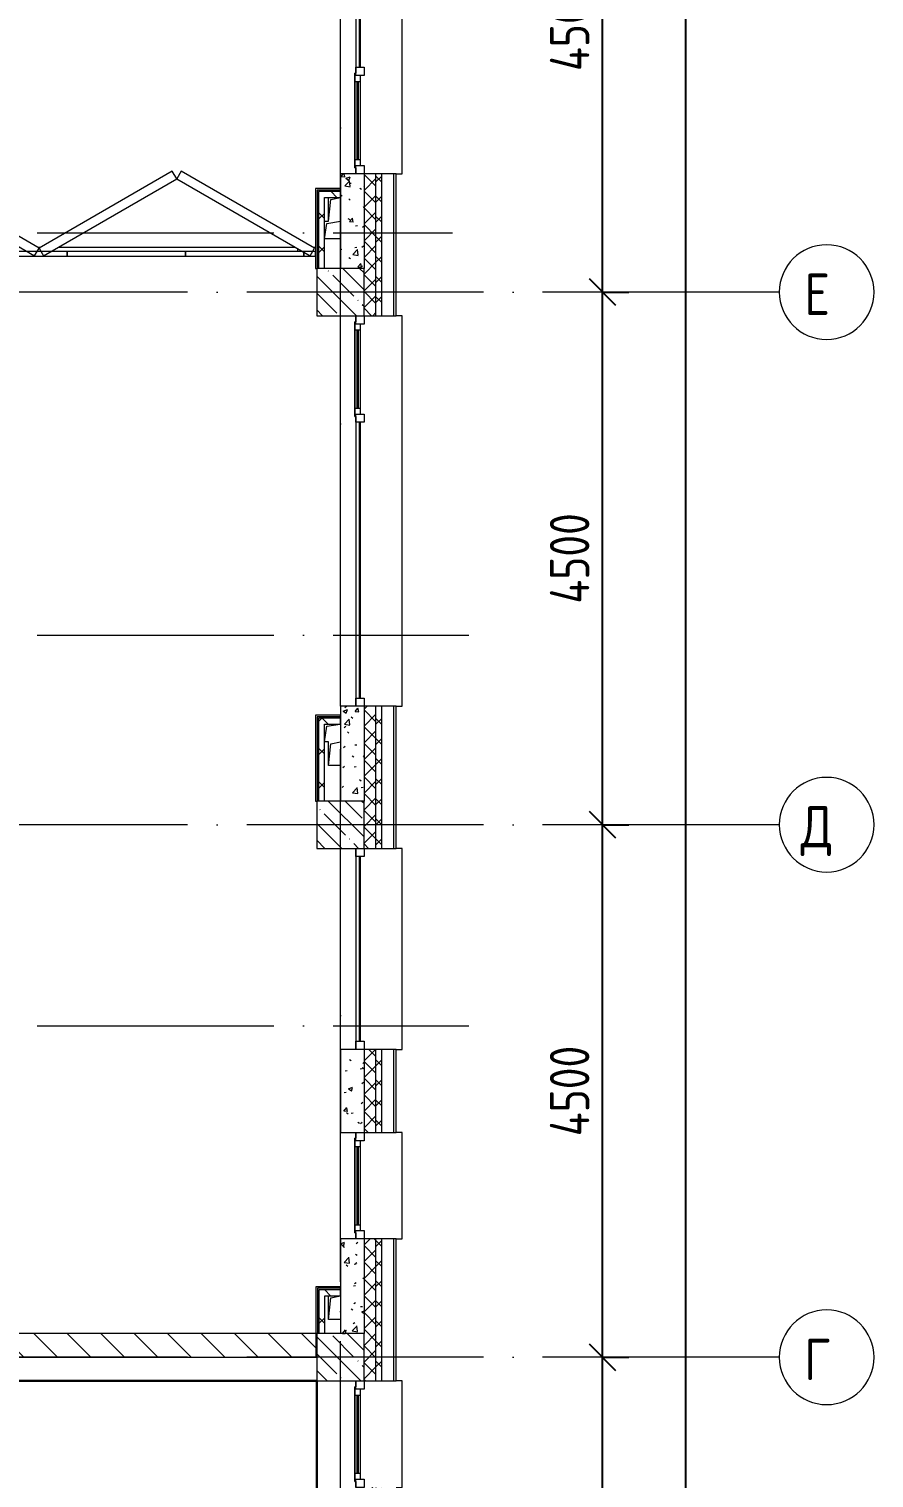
# Model space of a CAD drawing. Header units: millimetres. Extents: x -592259 to 288321, y -552984 to 293768.
# Drawn here: x 178171 to 185311, y -246451 to -234208 of the extents above; entities that cross this region are included whole.
import ezdxf

# ---------------------------------------------------------------- set-up
doc = ezdxf.new("R2010")
doc.units = ezdxf.units.MM
doc.linetypes.add('200_ШТРИХ__ш1_п0_6_', pattern=[160, 100, -60])
doc.linetypes.add('ADSK_Линия сетки', pattern=[2500, 2000, -250, 0, -250])
doc.layers.get('Defpoints').update_dxf_attribs({"color": 250})
for name, color, linetype, lineweight in [('4) Штукатурка', 6, 'Continuous', 30), ('4.5) Штук Гипсовая по ЖБ', 6, 'Continuous', 30), ('A-____-____-DIMS', 250, 'Continuous', 9), ('A-DETL-GENF-OTLN', 250, 'Continuous', 5), ('A-DOOR-____-OTLN', 250, 'Continuous', 5), ('A-DOOR-FRAM-MCUT', 250, 'Continuous', 5), ('A-FLOR-____-OTLN', 250, 'Continuous', 9), ('A-GENM-____-MCUT', 250, 'Continuous', 25), ('A-GENM-____-OTLN', 250, 'Continuous', 9), ('A-GLAZ-____-MCUT', 250, 'Continuous', 9), ('A-GLAZ-____-OTLN', 250, 'Continuous', 5), ('A-WALL-____-MCUT', 250, 'Continuous', 13), ('A-WALL-____-PATT', 250, 'Continuous', 13), ('A-WALL-FNSH-MCUT', 250, 'Continuous', 13), ('I-WALL-____-OTLN', 250, 'Continuous', 9), ('S-COLS-____-MCUT', 250, 'Continuous', 25), ('S-COLS-____-OTLN', 250, 'Continuous', 9), ('S-GRID-____-IDEN', 250, 'Continuous', 9), ('S-GRID-____-OTLN', 250, 'Continuous', 9)]:
    doc.layers.add(name, color=color, linetype=linetype, lineweight=lineweight)
doc.styles.add('GOST Common', font='', dxfattribs={"width": 0.9, "height": 350})
doc.styles.get("Standard").update_dxf_attribs({"font": 'ГОСТ тип А.ttf'})
doc.styles.get('GOST Common').set_extended_font_data('GOST Common')
doc.dimstyles.new('А3', dxfattribs={"dimtxt": 333, "dimasz": 222, "dimexe": 222, "dimexo": 111, "dimgap": 111, "dimtad": 1, "dimtoh": 1, "dimdec": 0, "dimrnd": 0.0015, "dimzin": 0, "dimdsep": 46, "dimtxsty": 'Standard', "dimblk": 'OBLIQUE', "dimcen": 0, "dimclrd": 7, "dimclre": 7, "dimclrt": 7, "dimadec": 0, "dimazin": 0, "dimtfac": 1, "dimtdec": 0, "dimtofl": 0, "dimtmove": 0, "dimatfit": 3, "dimfxl": 1, "dimtolj": 1, "dimtzin": 0, "dimarcsym": 0})
pattern_1 = [(50, (28052.9, -258555.93), (364.36793, -31.8783), [38.1, -419.1]), (355, (28052.9, -258555.93), (-70.48585, 382.1133), [30.48, -335.28]), (100.451, (28083.27, -258558.6), (293.885, 350.2334), [32.38, -356.18]), (46.184, (28052.9, -258454.33), (542.1585, -84.0858), [57.15, -628.65]), (96.636, (28098.1, -258461.34), (474.8049, 494.8554), [48.57, -534.27]), (351.184, (28052.9, -258454.33), (474.8102, 494.85), [45.72, -502.92]), (21, (28103.7, -258479.73), (303.22847, -204.53046), [38.1, -419.1]), (326, (28103.7, -258479.73), (123.6039, 368.376), [30.48, -335.28]), (71.451, (28128.97, -258496.77), (426.8341, 163.8427), [32.38, -356.18]), (37.5, (28052.9, -258555.93), (6.17665, 169.11015), [16.764, -314.452, 16.764, -323.596, -336.55]), (37.5, (28052.9, -258555.93), (6.17665, 169.11015), [-671.576, 16.764, -319.786]), (7.5, (28052.9, -258555.93), (133.63888, 200.3615), [16.764, -177.292, 16.764, -306.832, -128.27]), (7.5, (28052.9, -258555.93), (133.63888, 200.3615), [-517.652, 16.764, -111.506]), (327.5, (27939.62, -258555.93), (271.18182, -11.45836), [16.764, -110.236, 16.764, -379.476, -525.78]), (327.5, (27939.62, -258555.93), (271.18182, -11.45836), [-523.24, 16.764, -509.016]), (317.5, (27888.82, -258555.93), (296.2585, 50.85285), [16.764, -148.336, 16.764, -246.38, -373.38]), (317.5, (27888.82, -258555.93), (296.2585, 50.85285), [-428.244, 16.764, -356.616])]
pattern_2 = [(45, (28052.9, -258555.93), (-141.42136, 141.42136), []), (135, (28052.9, -258555.93), (-141.42136, -141.42136), [])]

# ---------------------------------------------------------------- blocks, each defined once
blk = doc.blocks.new('DOR__перегородка__Прямоугольная - Вн_ДПГ_6840х3880h-V57-АР1_Маркировочный план 3 этажа секция 2_3')
at = {"layer": 'A-DOOR-____-OTLN', "linetype": '200_ШТРИХ__ш1_п0_6_'}
for p, q in [((-7200, -65), (-7200, -40)), ((-7183, -75), (-5177, -75)), ((-5027, -75), (-5006, -75)), ((-4856, -75), (-2851, -75)), ((-2701, -75), (-2680, -75)), ((-2530, -75), (-520, -75)), ((-735, -199), (-735, -75)), ((-660, -156), (-660, -75)), ((-585, -112), (-585, -75)), ((-435, -1474), (-435, -112)), ((-370, -75), (-360, -75)), ((-360, -747), (-360, -40)), ((-660, -1474), (-660, -242)), ((-585, -1474), (-585, -199)), ((-510, -1474), (-510, -155)), ((-735, -1474), (-735, -285)), ((-735, -1474), (-393, -1474))]:
    blk.add_line(p, q, dxfattribs=at)
at = {"layer": 'A-DOOR-FRAM-MCUT'}
for p, q in [((-7306, -4), (-7343, -69)), ((-7343, -69), (-6217, -719)), ((-6180, -654), (-7306, -4)), ((-5054, -4), (-6180, -654)), ((-6142, -719), (-5017, -69)), ((-5017, -69), (-5054, -4)), ((-4979, -4), (-5017, -69)), ((-5017, -69), (-3891, -719)), ((-3853, -654), (-4979, -4)), ((-2728, -4), (-3853, -654)), ((-3816, -719), (-2690, -69)), ((-2690, -69), (-2728, -4)), ((-2653, -4), (-2690, -69)), ((-2690, -69), (-1564, -719)), ((-1527, -654), (-2653, -4)), ((-398, -4), (-1523, -654)), ((-1486, -719), (-360, -69)), ((-360, -69), (-398, -4)), ((-6217, -719), (-6180, -654)), ((-6180, -654), (-6142, -719)), ((-3891, -719), (-3853, -654)), ((-3853, -654), (-3816, -719)), ((-1564, -719), (-1527, -654)), ((-1523, -654), (-1486, -719))]:
    blk.add_line(p, q, dxfattribs=at)
blk = doc.blocks.new('Окно_СКБ_2Ст1 - Окно_СКБ_2Ст 3300_ОК2-29018964-АР1_Маркировочный план 3 этажа секция 2_3')
at = {"layer": 'A-GLAZ-____-MCUT'}
for p, q in [((-1650, -195), (-1650, -125)), ((-1650, -125), (-1580, -125)), ((-1580, -195), (-1650, -195)), ((-1580, -125), (-1580, -195)), ((750, -195), (750, -125)), ((750, -125), (820, -125)), ((820, -195), (750, -195)), ((820, -195), (800, -195)), ((800, -195), (800, -205)), ((800, -205), (1600, -205)), ((1600, -205), (800, -205)), ((820, -125), (820, -195)), ((1580, -155), (820, -155)), ((820, -155), (820, -195)), ((870, -205), (870, -155)), ((1530, -205), (1530, -155)), ((1580, -195), (1580, -125)), ((1580, -125), (1650, -125)), ((1580, -195), (1580, -155)), ((1650, -195), (1580, -195)), ((1600, -195), (1580, -195)), ((1600, -205), (1600, -195)), ((1650, -125), (1650, -195))]:
    blk.add_line(p, q, dxfattribs=at)
at = {"layer": 'A-GLAZ-____-MCUT', "lineweight": 5}
for p, q in [((750, -155), (-1580, -155)), ((750, -165), (-1580, -165)), ((870, -175), (1530, -175)), ((1530, -185), (870, -185))]:
    blk.add_line(p, q, dxfattribs=at)
at = {"layer": 'A-GLAZ-____-OTLN'}
for p, q in [((-1650, -195), (800, -195)), ((1600, -195), (1650, -195))]:
    blk.add_line(p, q, dxfattribs=at)
blk = doc.blocks.new('Окно_СКБ_1Ст1 - 120_Окно_СКБ_1Ст_900_ОК6Л-29019246-АР1_Маркировочный план 3 этажа секция 2_3')
at = {"layer": 'A-GLAZ-____-MCUT'}
for p, q in [((-450, -195), (-450, -125)), ((-450, -125), (-380, -125)), ((-380, -195), (-450, -195)), ((-380, -195), (-400, -195)), ((-400, -195), (-400, -205)), ((-400, -205), (400, -205)), ((400, -205), (-400, -205)), ((-380, -125), (-380, -195)), ((380, -155), (-380, -155)), ((-380, -155), (-380, -195)), ((-330, -205), (-330, -155)), ((330, -205), (330, -155)), ((380, -195), (380, -125)), ((380, -125), (450, -125)), ((380, -195), (380, -155)), ((450, -195), (380, -195)), ((400, -195), (380, -195)), ((400, -205), (400, -195)), ((450, -125), (450, -195))]:
    blk.add_line(p, q, dxfattribs=at)
at = {"layer": 'A-GLAZ-____-MCUT', "lineweight": 5}
for p, q in [((-330, -175), (330, -175)), ((330, -185), (-330, -185))]:
    blk.add_line(p, q, dxfattribs=at)
at = {"layer": 'A-GLAZ-____-OTLN'}
for p, q in [((-450, -195), (-400, -195)), ((400, -195), (450, -195))]:
    blk.add_line(p, q, dxfattribs=at)
blk = doc.blocks.new('Окно_СКБ_2Ст1 - Окно_СКБ_2Ст 3300_ОК2л-29018870-АР1_Маркировочный план 3 этажа секция 2_3')
at = {"layer": 'A-GLAZ-____-MCUT'}
for p, q in [((-1650, -195), (-1650, -125)), ((-1650, -125), (-1580, -125)), ((-1580, -195), (-1650, -195)), ((-1580, -195), (-1600, -195)), ((-1600, -195), (-1600, -205)), ((-1600, -205), (-800, -205)), ((-800, -205), (-1600, -205)), ((-1580, -125), (-1580, -195)), ((-820, -155), (-1580, -155)), ((-1580, -155), (-1580, -195)), ((-1530, -205), (-1530, -155)), ((-870, -205), (-870, -155)), ((-820, -195), (-820, -125)), ((-820, -125), (-750, -125)), ((-820, -195), (-820, -155)), ((-750, -195), (-820, -195)), ((-800, -195), (-820, -195)), ((-800, -205), (-800, -195)), ((-750, -125), (-750, -195)), ((1580, -195), (1580, -125)), ((1580, -125), (1650, -125)), ((1650, -195), (1580, -195)), ((1650, -125), (1650, -195))]:
    blk.add_line(p, q, dxfattribs=at)
at = {"layer": 'A-GLAZ-____-MCUT', "lineweight": 5}
for p, q in [((-1530, -175), (-870, -175)), ((-870, -185), (-1530, -185)), ((1580, -155), (-750, -155)), ((1580, -165), (-750, -165))]:
    blk.add_line(p, q, dxfattribs=at)
at = {"layer": 'A-GLAZ-____-OTLN'}
for p, q in [((-1650, -195), (-1600, -195)), ((-800, -195), (1650, -195))]:
    blk.add_line(p, q, dxfattribs=at)
blk = doc.blocks.new('Окно_СКБ_1Ст1 - 120_Окно_СКБ_1Ст_1700_ОК19Л-V61-АР1_Маркировочный план 3 этажа секция 2_3')
at = {"layer": 'A-GLAZ-____-MCUT'}
for p, q in [((-850, -195), (-850, -125)), ((-850, -125), (-780, -125)), ((-780, -195), (-850, -195)), ((-780, -125), (-780, -195)), ((780, -195), (780, -125)), ((780, -125), (850, -125)), ((850, -195), (780, -195)), ((850, -125), (850, -195))]:
    blk.add_line(p, q, dxfattribs=at)
at = {"layer": 'A-GLAZ-____-MCUT', "lineweight": 5}
for p, q in [((780, -155), (-780, -155)), ((780, -165), (-780, -165))]:
    blk.add_line(p, q, dxfattribs=at)
at = {"layer": 'A-GLAZ-____-OTLN'}
blk.add_line((-850, -195), (850, -195), dxfattribs=at)
blk = doc.blocks.new('WNW_Отлив1 - Отлив_металлический 2-28598290-АР1_Маркировочный план 3 этажа секция 2_3')
at = {"layer": 'A-GLAZ-____-OTLN'}
for p, q in [((1650, 320), (-1650, 320)), ((-1650, 320), (-1650, 270)), ((1650, 270), (1650, 320))]:
    blk.add_line(p, q, dxfattribs=at)
blk = doc.blocks.new('WNW_Отлив1 - Отлив_металлический 2-28595994-АР1_Маркировочный план 3 этажа секция 2_3')
at = {"layer": 'A-GLAZ-____-OTLN'}
for p, q in [((850, 320), (-850, 320)), ((-850, 320), (-850, 270)), ((850, 270), (850, 320))]:
    blk.add_line(p, q, dxfattribs=at)
blk = doc.blocks.new('WNW_Отлив1 - Отлив_металлический 2-28596055-АР1_Маркировочный план 3 этажа секция 2_3')
at = {"layer": 'A-GLAZ-____-OTLN'}
for p, q in [((450, 320), (-450, 320)), ((-450, 320), (-450, 270)), ((450, 270), (450, 320))]:
    blk.add_line(p, q, dxfattribs=at)
blk = doc.blocks.new('BSC_Колонна _Прямоугольная - 400x400-V117-АР1_Маркировочный план 3 этажа секция 2_3')
at = {"layer": 'S-COLS-____-OTLN', "lineweight": 5}
h = blk.add_hatch(dxfattribs=at)
h.set_pattern_fill('FP_92', color=256, style=0, pattern_type=2)
h.set_pattern_definition([(135, (-152749.98, -22125), (-142.5612, -142.5612), []), (135, (-152607.42, -22125), (-142.5612, -142.5612), [252.016, -50.403, 3.353, -47.05])])
h.paths.add_polyline_path([(-200, -200), (200, -200), (200, 200), (-200, 200), (-200, -200)])
at = {"layer": 'S-COLS-____-MCUT', "lineweight": 5}
for p, q in [((200, 200), (-200, 200)), ((-200, 200), (-200, -200)), ((200, -200), (200, 200)), ((-200, -200), (200, -200))]:
    blk.add_line(p, q, dxfattribs=at)
blk = doc.blocks.new('BSC_Колонна _Прямоугольная - 400x400-V119-АР1_Маркировочный план 3 этажа секция 2_3')
at = {"layer": 'S-COLS-____-OTLN', "lineweight": 5}
h = blk.add_hatch(dxfattribs=at)
h.set_pattern_fill('FP_94', color=256, style=0, pattern_type=2)
h.set_pattern_definition([(135, (-152749.98, -17625), (-142.56192, -142.56192), []), (135, (-152607.42, -17625), (-142.56192, -142.56192), [252.016, -50.403, 3.353, -47.05])])
h.paths.add_polyline_path([(-200, -200), (200, -200), (200, 200), (-200, 200)])
at = {"layer": 'S-COLS-____-MCUT', "lineweight": 5}
for p, q in [((200, 200), (-200, 200)), ((-200, 200), (-200, -200)), ((200, -200), (200, 200)), ((-200, -200), (200, -200))]:
    blk.add_line(p, q, dxfattribs=at)
blk = doc.blocks.new('BSC_Колонна _Прямоугольная - 400x400-V121-АР1_Маркировочный план 3 этажа секция 2_3')
at = {"layer": 'S-COLS-____-OTLN', "lineweight": 5}
h = blk.add_hatch(dxfattribs=at)
h.set_pattern_fill('FP_96', color=256, style=0, pattern_type=2)
h.set_pattern_definition([(135, (-152749.98, -13125), (-142.56192, -142.56192), []), (135, (-152607.42, -13125), (-142.56192, -142.56192), [252.016, -50.403, 3.353, -47.05])])
h.paths.add_polyline_path([(0, -200), (200, -200), (200, 200), (-200, 200), (-200, -200), (0, -200)])
at = {"layer": 'S-COLS-____-MCUT', "lineweight": 5}
for p, q in [((200, 200), (-200, 200)), ((-200, 200), (-200, -200)), ((200, -200), (200, 200)), ((-200, -200), (200, -200))]:
    blk.add_line(p, q, dxfattribs=at)
blk = doc.blocks.new('_Wn_-As_OpeningMEP_floor__Rectangular - _Wn_-As_OpeningMEP_floor__Rectangular-34851889-АР1_Маркировочный план 3 этажа секция 2_3')
at = {"layer": 'A-DETL-GENF-OTLN', "lineweight": 5}
for p, q in [((-50, -50), (-32, 132)), ((-32, 132), (50, 150))]:
    blk.add_line(p, q, dxfattribs=at)
blk = doc.blocks.new('101_Трансформируемая перегородка - 101_Трансформируемая перегородка без двери-38025956-АР1_Маркировочный план 3 этажа секция 2_3')
at = {"layer": 'A-GENM-____-MCUT', "lineweight": 5}
for p, q in [((100, 0), (0, 0)), ((0, 0), (0, -40)), ((100, -40), (100, 0)), ((100, 0), (100, -40)), ((1100, 0), (100, 0)), ((2100, 0), (1100, 0)), ((1100, 0), (1100, -40)), ((1100, -40), (1100, 0)), ((3100, 0), (2100, 0)), ((2100, 0), (2100, -40)), ((2100, -40), (2100, 0)), ((4100, 0), (3100, 0)), ((3100, 0), (3100, -40)), ((3100, -40), (3100, 0)), ((5100, 0), (4100, 0)), ((4100, 0), (4100, -40)), ((4100, -40), (4100, 0)), ((6100, 0), (5100, 0)), ((5100, 0), (5100, -40)), ((5100, -40), (5100, 0)), ((7100, 0), (6100, 0)), ((6100, 0), (6100, -40)), ((6100, -40), (6100, 0)), ((7100, -40), (7100, 0)), ((7200, 0), (7100, 0)), ((7100, 0), (7100, -40)), ((7200, -40), (7200, 0)), ((0, -40), (100, -40)), ((100, -40), (1100, -40)), ((1100, -40), (2100, -40)), ((2100, -40), (3100, -40)), ((3100, -40), (4100, -40)), ((4100, -40), (5100, -40)), ((5100, -40), (6100, -40)), ((6100, -40), (7100, -40)), ((7100, -40), (7200, -40))]:
    blk.add_line(p, q, dxfattribs=at)
blk = doc.blocks.new('_Wn_-As_OpeningMEP_floor__Rectangular - _Wn_-As_OpeningMEP_floor__Rectangular-40002324-АР1_Маркировочный план 3 этажа секция 2_3')
at = {"layer": 'A-DETL-GENF-OTLN', "lineweight": 5}
for p, q in [((-48, 106), (68, 125)), ((-67, -25), (-48, 106))]:
    blk.add_line(p, q, dxfattribs=at)
blk = doc.blocks.new('_Wn_-As_OpeningMEP_floor__Rectangular - _Wn_-As_OpeningMEP_floor__Rectangular-V190-АР1_Маркировочный план 3 этажа секция 2_3')
at = {"layer": 'A-DETL-GENF-OTLN', "lineweight": 5}
for p, q in [((-48, 106), (65, 125)), ((-67, -25), (-48, 106))]:
    blk.add_line(p, q, dxfattribs=at)
blk = doc.blocks.new('Ось сетки - Круг_Ø8 мм-39983606-АР1_Маркировочный план 3 этажа секция 2_3')
at = {"layer": 'S-GRID-____-IDEN'}
for start, end in [(360, 180), (180, 360)]:
    blk.add_arc((0, 0), 4, start, end, dxfattribs=at)
blk = doc.blocks.new('_Oblique')
at = {"color": 0, "linetype": 'ByBlock', "lineweight": -2}
blk.add_line((-0.5, -0.5), (0.5, 0.5), dxfattribs=at)
blk = doc.blocks.new('*D4390')
at = {"layer": 'A-____-____-DIMS', "color": 7, "lineweight": -2, "transparency": 16777216}
for p, q in [((183017, -249931), (183017, -245431)), ((183028, -245431), (183239, -245431)), ((183028, -249931), (183239, -249931))]:
    blk.add_line(p, q, dxfattribs=at)
at = {"layer": 'Defpoints', "color": 0, "transparency": 16777216}
for p in [(182917, -245431), (183017, -245431), (182917, -249931)]:
    blk.add_point(p, dxfattribs=at)
at = {"layer": 'A-____-____-DIMS', "color": 7, "lineweight": -2, "transparency": 16777216, "xscale": 222, "yscale": 222, "zscale": 222}
for p, rotation in [((183017, -245431), 90), ((183017, -249931), 270)]:
    blk.add_blockref('_Oblique', p, dxfattribs=dict(at, rotation=rotation))
at = {"layer": 'A-____-____-DIMS', "color": 7, "transparency": 16777216, "insert": (182739, -247681), "char_height": 333, "width": 2.57, "attachment_point": 5, "rotation": 90}
blk.add_mtext('\\A1;4500', dxfattribs=at)
blk = doc.blocks.new('*D4391')
at = {"layer": 'A-____-____-DIMS', "color": 7, "lineweight": -2, "transparency": 16777216}
for p, q in [((183017, -245431), (183017, -240931)), ((183028, -240931), (183239, -240931)), ((183028, -245431), (183239, -245431))]:
    blk.add_line(p, q, dxfattribs=at)
at = {"layer": 'Defpoints', "color": 0, "transparency": 16777216}
for p in [(182917, -240931), (183017, -240931), (182917, -245431)]:
    blk.add_point(p, dxfattribs=at)
at = {"layer": 'A-____-____-DIMS', "color": 7, "lineweight": -2, "transparency": 16777216, "xscale": 222, "yscale": 222, "zscale": 222}
for p, rotation in [((183017, -240931), 90), ((183017, -245431), 270)]:
    blk.add_blockref('_Oblique', p, dxfattribs=dict(at, rotation=rotation))
at = {"layer": 'A-____-____-DIMS', "color": 7, "transparency": 16777216, "insert": (182739, -243181), "char_height": 333, "width": 2.57, "attachment_point": 5, "rotation": 90}
blk.add_mtext('\\A1;4500', dxfattribs=at)
blk = doc.blocks.new('*D4392')
at = {"layer": 'A-____-____-DIMS', "color": 7, "lineweight": -2, "transparency": 16777216}
for p, q in [((183017, -240931), (183017, -236431)), ((183028, -236431), (183239, -236431)), ((183028, -240931), (183239, -240931))]:
    blk.add_line(p, q, dxfattribs=at)
at = {"layer": 'Defpoints', "color": 0, "transparency": 16777216}
for p in [(182917, -236431), (183017, -236431), (182917, -240931)]:
    blk.add_point(p, dxfattribs=at)
at = {"layer": 'A-____-____-DIMS', "color": 7, "lineweight": -2, "transparency": 16777216, "xscale": 222, "yscale": 222, "zscale": 222}
for p, rotation in [((183017, -236431), 90), ((183017, -240931), 270)]:
    blk.add_blockref('_Oblique', p, dxfattribs=dict(at, rotation=rotation))
at = {"layer": 'A-____-____-DIMS', "color": 7, "transparency": 16777216, "insert": (182739, -238681), "char_height": 333, "width": 2.57, "attachment_point": 5, "rotation": 90}
blk.add_mtext('\\A1;4500', dxfattribs=at)
blk = doc.blocks.new('*D4393')
at = {"layer": 'A-____-____-DIMS', "color": 7, "lineweight": -2, "transparency": 16777216}
for p, q in [((183017, -236431), (183017, -231931)), ((183028, -231931), (183239, -231931)), ((183028, -236431), (183239, -236431))]:
    blk.add_line(p, q, dxfattribs=at)
at = {"layer": 'Defpoints', "color": 0, "transparency": 16777216}
for p in [(182917, -231931), (183017, -231931), (182917, -236431)]:
    blk.add_point(p, dxfattribs=at)
at = {"layer": 'A-____-____-DIMS', "color": 7, "lineweight": -2, "transparency": 16777216, "xscale": 222, "yscale": 222, "zscale": 222}
for p, rotation in [((183017, -231931), 90), ((183017, -236431), 270)]:
    blk.add_blockref('_Oblique', p, dxfattribs=dict(at, rotation=rotation))
at = {"layer": 'A-____-____-DIMS', "color": 7, "transparency": 16777216, "insert": (182739, -234181), "char_height": 333, "width": 2.57, "attachment_point": 5, "rotation": 90}
blk.add_mtext('\\A1;4500', dxfattribs=at)
blk = doc.blocks.new('*D4430')
at = {"layer": 'A-____-____-DIMS', "color": 7, "lineweight": -2, "transparency": 16777216}
for p, q in [((183706, -199781), (183495, -199781)), ((183717, -199781), (183717, -258531)), ((183706, -258531), (183495, -258531))]:
    blk.add_line(p, q, dxfattribs=at)
at = {"layer": 'Defpoints', "color": 0, "transparency": 16777216}
for p in [(183817, -199781), (183717, -258531), (183817, -258531)]:
    blk.add_point(p, dxfattribs=at)
at = {"layer": 'A-____-____-DIMS', "color": 7, "lineweight": -2, "transparency": 16777216, "xscale": 222, "yscale": 222, "zscale": 222}
for p, rotation in [((183717, -199781), 90), ((183717, -258531), 270)]:
    blk.add_blockref('_Oblique', p, dxfattribs=dict(at, rotation=rotation))
at = {"layer": 'A-____-____-DIMS', "color": 7, "transparency": 16777216, "insert": (183439, -229156), "char_height": 333, "width": 3.1, "attachment_point": 5, "rotation": 90}
blk.add_mtext('\\A1;58750', dxfattribs=at)

msp = doc.modelspace()

# ---------------------------------------------------------------- hatches: boundary and pattern name
at = {"layer": 'A-WALL-____-PATT', "lineweight": 15}
h = msp.add_hatch(dxfattribs=at)
h.set_pattern_fill('FP_48', color=256, style=0, pattern_type=2)
h.set_pattern_definition([(135, (28052.9, -258555.93), (-84.85281, -84.85281), []), (225, (28052.9, -258555.93), (84.85281, -84.85281), [])])
h.paths.add_polyline_path([(181102.9057, -258830.9286), (181152.9057, -258830.6117), (181152.9057, -257930.9292), (181102.9057, -257930.9292), (181102.9057, -258734.6739)])
h.paths.add_polyline_path([(181152.9057, -256230.9292), (181152.9057, -255530.9292), (181102.9057, -255530.9292), (181102.9057, -256230.9292)])
h.paths.add_polyline_path([(181102.9057, -254630.9292), (181152.9057, -254630.9292), (181152.9057, -253430.9292), (181102.9057, -253430.9292), (181102.9057, -254230.9286)])
h.paths.add_polyline_path([(181102.9057, -250130.9292), (181152.9057, -250130.9292), (181152.9057, -248930.9292), (181102.9057, -248930.9292), (181102.9057, -250016.8744)])
h.paths.add_polyline_path([(181102.9057, -247230.9292), (181152.9057, -247230.9292), (181152.9057, -246530.9292), (181102.9057, -246530.9292)])
h.paths.add_polyline_path([(181102.9057, -245630.9286), (181152.9057, -245630.9286), (181152.9057, -244430.9292), (181102.9057, -244430.9292), (181102.9057, -245230.9286)])
h.paths.add_polyline_path([(181152.9057, -243530.9292), (181152.9057, -242830.9292), (181102.9057, -242830.9292), (181102.9057, -243530.9292)])
h.paths.add_polyline_path([(181102.9057, -241130.9292), (181152.9057, -241130.9292), (181152.9057, -239930.9292), (181102.9057, -239930.9292), (181102.9057, -240730.9286)])
h.paths.add_polyline_path([(181102.9057, -236630.9292), (181152.9057, -236630.9286), (181152.9057, -235430.9292), (181102.9057, -235430.9292), (181102.9057, -236230.9286)])
h.paths.add_polyline_path([(181102.9057, -232130.9292), (181152.9057, -232130.9292), (181152.9057, -230930.9292), (181102.9057, -230930.9292), (181102.9057, -231730.9286)])
h.paths.add_polyline_path([(181152.9057, -229230.9292), (181152.9057, -228530.9292), (181102.9057, -228530.9292), (181102.9057, -229230.9292)])
h.paths.add_polyline_path([(181102.9057, -227630.9292), (181152.9057, -227630.9292), (181152.9057, -226430.9292), (181102.9057, -226430.9292), (181102.9057, -227230.9286)])
h.paths.add_polyline_path([(181152.9057, -223130.9292), (181152.9057, -221930.9292), (181102.9057, -221930.9292), (181102.9057, -223130.9292)])
h.paths.add_polyline_path([(181102.9057, -218630.9292), (181152.9057, -218630.9292), (181152.9057, -217430.9286), (181102.9057, -217430.9286), (181102.9057, -217830.9286)])
h.paths.add_polyline_path([(181102.9057, -216530.9286), (181152.9057, -216530.9286), (181152.9057, -215830.9286), (181102.9057, -215830.9286), (181102.9057, -216130.928)])
h.paths.add_polyline_path([(181102.9057, -214130.9286), (181152.9057, -214130.9286), (181152.9057, -212930.9286), (181102.9057, -212930.9286), (181102.9057, -213520.9292)])
h.paths.add_polyline_path([(181102.9057, -211230.9286), (181152.9057, -211230.9286), (181152.9057, -210530.9292), (181102.9057, -210530.9292), (181102.9057, -210830.9286)])
h.paths.add_polyline_path([(181102.9057, -209630.9292), (181152.9057, -209630.9292), (181152.9057, -208430.9292), (181102.9057, -208430.9292)])
h.paths.add_polyline_path([(181102.9057, -205130.9292), (181152.9057, -205130.9292), (181152.9057, -203930.9292), (181102.9057, -203930.9292), (181102.9057, -204730.9286)])
h.paths.add_polyline_path([(181152.9057, -200630.9292), (181152.9057, -199480.9286), (181102.9057, -199480.9286), (181102.9057, -200630.9292)])
h = msp.add_hatch(dxfattribs=at)
h.set_pattern_fill('FP_49', color=256, style=0, pattern_type=2)
h.set_pattern_definition([(45, (28052.91, -258555.93), (-70.71068, 70.71068), []), (135, (28052.91, -258555.93), (-70.71068, -70.71068), [])])
h.paths.add_polyline_path([(181002.9057, -258730.9286), (181102.9057, -258730.9286), (181102.9057, -257930.9292), (181002.9057, -257930.9292), (181002.9057, -258530.9286)])
h.paths.add_polyline_path([(181002.9057, -256230.9292), (181102.9057, -256230.9292), (181102.9057, -255530.9292), (181002.9057, -255530.9292)])
h.paths.add_polyline_path([(181102.9057, -254630.9292), (181102.9057, -253430.9292), (181002.9057, -253430.9292), (181002.9057, -254630.9292)])
h.paths.add_polyline_path([(181102.9057, -250130.9292), (181102.9057, -248930.9292), (181002.9057, -248930.9292), (181002.9057, -250130.9292)])
h.paths.add_polyline_path([(181102.9057, -247230.9292), (181102.9057, -246530.9292), (181002.9057, -246530.9292), (181002.9057, -247230.9292)])
h.paths.add_polyline_path([(181002.9057, -245630.9286), (181102.9057, -245630.9286), (181102.9057, -244430.9292), (181002.9057, -244430.9292), (181002.9057, -245230.9286)])
h.paths.add_polyline_path([(181085.7461, -243530.9292), (181102.9057, -243530.9292), (181102.9057, -242830.9292), (181002.9057, -242830.9292), (181002.9057, -243530.9292)])
h.paths.add_polyline_path([(181102.9057, -241130.9292), (181102.9057, -239930.9292), (181002.9057, -239930.9292), (181002.9057, -241130.9292)])
h.paths.add_polyline_path([(181002.9057, -236630.9292), (181102.9057, -236630.9292), (181102.9057, -235430.9292), (181002.9057, -235430.9292), (181002.9057, -236230.9286)])
h.paths.add_polyline_path([(181002.9057, -232130.9292), (181102.9057, -232130.9292), (181102.9057, -230930.9292), (181002.9057, -230930.9292), (181002.9057, -231730.9286)])
h.paths.add_polyline_path([(181002.9057, -229230.9292), (181102.9057, -229230.9292), (181102.9057, -228530.9292), (181002.9057, -228530.9292), (181002.9057, -229168.7475)])
h.paths.add_polyline_path([(181102.9057, -227630.9292), (181102.9057, -226430.9292), (181002.9057, -226430.9292), (181002.9057, -227630.9292)])
h.paths.add_polyline_path([(181102.9057, -223130.9292), (181102.9057, -221930.9292), (181002.9057, -221930.9292), (181002.9057, -223130.9292)])
h.paths.add_polyline_path([(181002.9057, -218630.9292), (181102.9057, -218630.9292), (181102.9057, -217430.9286), (181002.9057, -217430.9286), (181002.9057, -217830.9286)])
h.paths.add_polyline_path([(181102.9057, -216530.9286), (181102.9057, -215830.9286), (181002.9057, -215830.9286), (181002.9057, -216530.9286)])
h.paths.add_polyline_path([(181002.9057, -214130.9286), (181102.9057, -214130.9286), (181102.9057, -212930.9286), (181002.9057, -212930.9286), (181002.9057, -213520.9292)])
h.paths.add_polyline_path([(181002.9057, -211230.9286), (181102.9057, -211230.9286), (181102.9057, -210530.9292), (181002.9057, -210530.9292), (181002.9057, -210830.9286)])
h.paths.add_polyline_path([(181102.9057, -209630.9292), (181102.9057, -208430.9292), (181002.9057, -208430.9292), (181002.9057, -209630.9292)])
h.paths.add_polyline_path([(181002.9057, -205130.9292), (181102.9057, -205130.9292), (181102.9057, -203930.9292), (181002.9057, -203930.9292), (181002.9057, -204730.9286)])
h.paths.add_polyline_path([(181102.9057, -200630.9292), (181102.9057, -199580.9286), (181002.9057, -199580.9286), (181002.9057, -200630.9292)])
h = msp.add_hatch(dxfattribs=at)
h.set_pattern_fill('FP_124', color=256, style=0, pattern_type=2)
h.set_pattern_definition(pattern_1)
h.paths.add_polyline_path([(181002.8838, -236230.9286), (181002.9057, -236230.9286), (181002.8838, -235430.9292), (180802.9057, -235430.9292), (180802.9057, -236230.9286), (180947.5197, -236230.9286)])
h = msp.add_hatch(dxfattribs=at)
h.set_pattern_fill('FP_52', color=256, style=0, pattern_type=2)
h.set_pattern_definition(pattern_2)
h.paths.add_polyline_path([(180802.9057, -235630.9246), (180802.8841, -235580.9246), (180617.9057, -235580.9246), (180617.9057, -235630.9246), (180802.8838, -235630.9246)])
h = msp.add_hatch(dxfattribs=at)
h.set_pattern_fill('FP_52', color=256, style=0, pattern_type=2)
h.set_pattern_definition(pattern_2)
h.paths.add_polyline_path([(180667.8848, -236230.928), (180667.9057, -236230.928), (180667.8848, -235630.9246), (180617.9057, -235630.9246), (180617.9057, -236230.928)])
h = msp.add_hatch(dxfattribs=at)
h.set_pattern_fill('FP_124', color=256, style=0, pattern_type=2)
h.set_pattern_definition(pattern_1)
h.paths.add_polyline_path([(181002.8838, -240730.9286), (181002.9057, -240730.9286), (181002.8838, -239930.9292), (180802.9057, -239930.9292), (180802.9057, -240730.9286), (180947.5197, -240730.9286)])
h = msp.add_hatch(dxfattribs=at)
h.set_pattern_fill('FP_52', color=256, style=0, pattern_type=2)
h.set_pattern_definition(pattern_2)
h.paths.add_polyline_path([(180802.8848, -240080.9286), (180802.9057, -240080.5733), (180802.8848, -240030.9286), (180617.9057, -240030.9286), (180617.9057, -240080.9286), (180667.9057, -240080.9286)])
h = msp.add_hatch(dxfattribs=at)
h.set_pattern_fill('FP_52', color=256, style=0, pattern_type=2)
h.set_pattern_definition(pattern_2)
h.paths.add_polyline_path([(180667.9057, -240730.9286), (180667.8848, -240080.9286), (180617.9057, -240080.9286), (180617.9057, -240730.9286)])
h = msp.add_hatch(dxfattribs=at)
h.set_pattern_fill('FP_124', color=256, style=0, pattern_type=2)
h.set_pattern_definition(pattern_1)
h.paths.add_polyline_path([(180947.5197, -245230.9286), (181002.9057, -245230.9286), (181002.8838, -244430.9292), (180802.9057, -244430.9292), (180802.9057, -245230.9286), (180904.7252, -245230.9286)])
h.paths.add_polyline_path([(180892.3617, -243530.9292), (181002.9057, -243530.9292), (181002.8838, -242830.9292), (180802.9057, -242830.9292), (180802.9057, -243530.9292), (180891.5519, -243530.9292)])
h = msp.add_hatch(dxfattribs=at)
h.set_pattern_fill('FP_52', color=256, style=0, pattern_type=2)
h.set_pattern_definition(pattern_2)
h.paths.add_polyline_path([(180702.9057, -244910.9246), (180802.8838, -244910.9246), (180802.8844, -244860.9246), (180620.9057, -244860.9246), (180620.9057, -244910.9246), (180670.9057, -244910.9246)])
h = msp.add_hatch(dxfattribs=at)
h.set_pattern_fill('FP_52', color=256, style=0, pattern_type=2)
h.set_pattern_definition(pattern_2)
h.paths.add_polyline_path([(180670.9057, -245230.9286), (180670.9057, -244910.9246), (180620.9057, -244910.9246), (180620.9057, -245230.9286)])
h = msp.add_hatch(dxfattribs=at)
h.set_pattern_fill('FP_1', color=256, style=0, pattern_type=2)
h.set_pattern_definition([(135, (28052.9, -258555.93), (-141.42136, -141.42136), [])])
h.paths.add_polyline_path([(179595.9167, -245430.9246), (180597.8838, -245430.9246), (180597.8838, -245230.9246), (173502.8838, -245230.9246), (173502.8838, -245430.9246), (176892.7107, -245430.9246)])

# ---------------------------------------------------------------- linework, layer by layer
at = {"layer": '4) Штукатурка'}
msp.add_line((173502.8838, -245630.9286), (180602.8838, -245630.9286), dxfattribs=at)
at = {"layer": '4.5) Штук Гипсовая по ЖБ'}
msp.add_line((180602.8838, -245630.9286), (180602.8838, -258330.9286), dxfattribs=at)
at = {"layer": 'A-FLOR-____-OTLN', "lineweight": 5}
for p, q in [((180702.8838, -235830.9246), (180702.8838, -235630.9246)), ((180667.9057, -235830.9246), (180702.8838, -235830.9246)), ((178267.0103, -236053.1986), (178246.1145, -236053.1986)), ((180422.6697, -236053.1986), (178416.9787, -236053.1986)), ((180592.9057, -236053.1986), (180572.6381, -236053.1986)), ((180802.8848, -235980.9246), (180667.9057, -235980.9246)), ((180702.8844, -240230.5733), (180667.9057, -240230.5733)), ((180702.8844, -240430.5733), (180702.8844, -240230.5733)), ((180802.8844, -240430.5733), (180702.8844, -240430.5733)), ((180702.9057, -245110.9246), (180702.9057, -244910.9246)), ((180802.9057, -245110.9246), (180702.9057, -245110.9246)), ((180602.8838, -245430.9246), (180597.8838, -245430.9246))]:
    msp.add_line(p, q, dxfattribs=at)
at = {"layer": 'A-WALL-____-MCUT', "color": 7, "lineweight": 15}
for p, q in [((180802.9057, -235430.9292), (180802.9057, -236230.9286)), ((181002.9057, -235430.9292), (180802.9057, -235430.9292)), ((181002.9057, -235430.9292), (181002.9057, -236230.9286)), ((181152.9057, -235430.9292), (181102.9057, -235430.9292)), ((181102.9057, -236630.9292), (181102.9057, -235430.9292)), ((181152.9057, -236630.9292), (181152.9057, -235430.9292)), ((180617.9057, -235580.9246), (180617.9057, -236230.928)), ((180802.9057, -235580.9246), (180617.9057, -235580.9246)), ((180667.9057, -236230.928), (180667.9057, -235630.9246)), ((180667.9057, -235630.9246), (180802.9057, -235630.9246)), ((180802.9057, -235630.9246), (180802.9057, -235580.9246)), ((181102.9057, -236630.9292), (181152.9057, -236630.9292)), ((180802.9057, -239930.9292), (180802.9057, -240730.9286)), ((181002.9057, -239930.9292), (180802.9057, -239930.9292)), ((181002.9057, -239930.9292), (181002.9057, -240730.9286)), ((181152.9057, -239930.9292), (181102.9057, -239930.9292)), ((181102.9057, -241130.9292), (181102.9057, -239930.9292)), ((181152.9057, -241130.9292), (181152.9057, -239930.9292)), ((180617.9057, -240030.9286), (180617.9057, -240730.9286)), ((180802.9057, -240030.9286), (180617.9057, -240030.9286)), ((180667.9057, -240730.9286), (180667.9057, -240080.9286)), ((180667.9057, -240080.9286), (180802.9057, -240080.9286)), ((180802.9057, -240080.9286), (180802.9057, -240030.9286)), ((181102.9057, -241130.9292), (181152.9057, -241130.9292)), ((180802.9057, -242830.9292), (180802.9057, -243530.9292)), ((181002.9057, -242830.9292), (180802.9057, -242830.9292)), ((181002.9057, -242830.9292), (181002.9057, -243530.9292)), ((181152.9057, -242830.9292), (181102.9057, -242830.9292)), ((181102.9057, -243530.9292), (181102.9057, -242830.9292)), ((181152.9057, -243530.9292), (181152.9057, -242830.9292)), ((180802.9057, -243530.9292), (181002.9057, -243530.9292)), ((181102.9057, -243530.9292), (181152.9057, -243530.9292)), ((180802.9057, -244430.9292), (180802.9057, -245230.9286)), ((181002.9057, -244430.9292), (180802.9057, -244430.9292)), ((181002.9057, -244430.9292), (181002.9057, -245230.9286)), ((181152.9057, -244430.9292), (181102.9057, -244430.9292)), ((181102.9057, -245630.9292), (181102.9057, -244430.9292)), ((181152.9057, -245630.9292), (181152.9057, -244430.9292)), ((180620.9057, -244860.9246), (180620.9057, -245230.9286)), ((180802.8844, -244860.9246), (180620.9057, -244860.9246)), ((180802.8844, -244910.9246), (180802.8844, -244860.9246)), ((180670.9057, -245230.9286), (180670.9057, -244910.9246)), ((180670.9057, -244910.9246), (180802.8844, -244910.9246)), ((180597.8838, -245230.9246), (173512.8838, -245230.928)), ((180597.8838, -245430.9246), (180597.8838, -245230.9246)), ((173512.8838, -245430.928), (180597.8838, -245430.9246)), ((181102.9057, -245630.9292), (181152.9057, -245630.9292))]:
    msp.add_line(p, q, dxfattribs=at)
at = {"layer": 'A-WALL-____-MCUT', "color": 10, "lineweight": 15}
for p, q in [((181102.9057, -235430.9292), (181002.9057, -235430.9292)), ((181252.9057, -235430.9292), (181152.9057, -235430.9292)), ((181002.9057, -236630.9292), (181102.9057, -236630.9292)), ((181152.9057, -236630.9292), (181252.9057, -236630.9292)), ((181102.9057, -239930.9292), (181002.9057, -239930.9292)), ((181252.9057, -239930.9292), (181152.9057, -239930.9292)), ((181002.9057, -241130.9292), (181102.9057, -241130.9292)), ((181152.9057, -241130.9292), (181252.9057, -241130.9292)), ((181102.9057, -242830.9292), (181002.9057, -242830.9292)), ((181252.9057, -242830.9292), (181152.9057, -242830.9292)), ((181002.9057, -243530.9292), (181102.9057, -243530.9292)), ((181152.9057, -243530.9292), (181252.9057, -243530.9292)), ((181102.9057, -244430.9292), (181002.9057, -244430.9292)), ((181252.9057, -244430.9292), (181152.9057, -244430.9292)), ((181002.9057, -245630.9292), (181102.9057, -245630.9292)), ((181152.9057, -245630.9292), (181252.9057, -245630.9292))]:
    msp.add_line(p, q, dxfattribs=at)
at = {"layer": 'A-WALL-____-MCUT', "lineweight": 15}
for p, q in [((181252.9057, -236630.9292), (181252.9057, -235430.9292)), ((180605.4057, -235568.4246), (180605.4057, -236230.928)), ((180802.9057, -235568.4246), (180605.4057, -235568.4246)), ((181252.9057, -241130.9292), (181252.9057, -239930.9292)), ((180605.4057, -240018.4286), (180605.4057, -240730.9286)), ((180802.9057, -240018.4286), (180605.4057, -240018.4286)), ((181252.9057, -243530.9292), (181252.9057, -242830.9292)), ((181252.9057, -245630.9292), (181252.9057, -244430.9292)), ((180608.4057, -244848.4246), (180608.4057, -245230.9286)), ((180802.8844, -244848.4246), (180608.4057, -244848.4246))]:
    msp.add_line(p, q, dxfattribs=at)
at = {"layer": 'A-WALL-FNSH-MCUT', "lineweight": 15}
for p, q in [((181272.9057, -235430.9292), (181252.9057, -235430.9292)), ((181272.9057, -236630.9292), (181272.9057, -235430.9292)), ((180592.9057, -235555.9246), (180592.9057, -236230.928)), ((180802.9057, -235555.9246), (180592.9057, -235555.9246)), ((180802.9057, -235580.9246), (180802.9057, -235555.9246)), ((180592.9057, -236230.928), (180602.8838, -236230.928)), ((181252.9057, -236630.9292), (181272.9057, -236630.9292)), ((181272.9057, -239930.9292), (181252.9057, -239930.9292)), ((181272.9057, -241130.9292), (181272.9057, -239930.9292)), ((180592.9057, -240005.9286), (180592.9057, -240730.9286)), ((180802.9057, -240005.9286), (180592.9057, -240005.9286)), ((180802.9057, -240030.9286), (180802.9057, -240005.9286)), ((180592.9057, -240730.9286), (180602.8838, -240730.9286)), ((181252.9057, -241130.9292), (181272.9057, -241130.9292)), ((181272.9057, -242830.9292), (181252.9057, -242830.9292)), ((181272.9057, -243530.9292), (181272.9057, -242830.9292)), ((181252.9057, -243530.9292), (181272.9057, -243530.9292)), ((181272.9057, -244430.9292), (181252.9057, -244430.9292)), ((181272.9057, -245630.9292), (181272.9057, -244430.9292)), ((180595.9057, -244835.9246), (180595.9057, -245230.9286)), ((180802.8844, -244835.9246), (180595.9057, -244835.9246)), ((180802.8844, -244860.9246), (180802.8844, -244835.9246)), ((180595.9057, -245230.9286), (180602.8838, -245230.9286)), ((181252.9057, -245630.9292), (181272.9057, -245630.9292))]:
    msp.add_line(p, q, dxfattribs=at)
at = {"layer": 'I-WALL-____-OTLN', "lineweight": 15}
for p, q in [((180802.9057, -235430.9292), (180802.9057, -232130.9286)), ((180802.9057, -239930.9292), (180802.9057, -236630.9286)), ((180802.9057, -242830.9292), (180802.9057, -241130.9286)), ((180802.9057, -244430.9292), (180802.9057, -243530.9292)), ((180802.9057, -246530.9292), (180802.9057, -245630.9292))]:
    msp.add_line(p, q, dxfattribs=at)
at = {"layer": 'S-GRID-____-OTLN', "linetype": 'ADSK_Линия сетки'}
for p, q in [((180802.9057, -262294.7685), (180802.9057, -197353.9241)), ((93236.8325, -235930.9286), (181748.3453, -235930.9286)), ((184510.8783, -236430.9286), (127372.9057, -236430.9286)), ((93236.8325, -239330.9286), (181888.5828, -239330.9286)), ((184510.8783, -240930.9286), (127372.9057, -240930.9286)), ((93236.8325, -242630.9286), (181888.5828, -242630.9286)), ((184510.8783, -245430.9286), (127372.9057, -245430.9286))]:
    msp.add_line(p, q, dxfattribs=at)

# ---------------------------------------------------------------- block references
at = {"layer": 'A-DOOR-____-OTLN', "rotation": 180}
msp.add_blockref('DOR__перегородка__Прямоугольная - Вн_ДПГ_6840х3880h-V57-АР1_Маркировочный план 3 этажа секция 2_3', (173239.9057, -236128.1986), dxfattribs=at)
at = {"layer": 'A-GENM-____-OTLN', "lineweight": 5, "rotation": 180}
msp.add_blockref('101_Трансформируемая перегородка - 101_Трансформируемая перегородка без двери-38025956-АР1_Маркировочный план 3 этажа секция 2_3', (180592.9057, -236128.1986), dxfattribs=at)
at = {"layer": 'A-GLAZ-____-OTLN', "rotation": 269.9999999999999}
for name, p in [('Окно_СКБ_2Ст1 - Окно_СКБ_2Ст 3300_ОК2-29018964-АР1_Маркировочный план 3 этажа секция 2_3', (181127.9057, -233780.9292)), ('WNW_Отлив1 - Отлив_металлический 2-28598290-АР1_Маркировочный план 3 этажа секция 2_3', (181002.9057, -233780.9292)), ('Окно_СКБ_2Ст1 - Окно_СКБ_2Ст 3300_ОК2л-29018870-АР1_Маркировочный план 3 этажа секция 2_3', (181127.9057, -238280.9292)), ('WNW_Отлив1 - Отлив_металлический 2-28598290-АР1_Маркировочный план 3 этажа секция 2_3', (181002.9057, -238280.9292)), ('Окно_СКБ_1Ст1 - 120_Окно_СКБ_1Ст_1700_ОК19Л-V61-АР1_Маркировочный план 3 этажа секция 2_3', (181127.9057, -241980.9292)), ('WNW_Отлив1 - Отлив_металлический 2-28595994-АР1_Маркировочный план 3 этажа секция 2_3', (181002.9057, -241980.9292)), ('Окно_СКБ_1Ст1 - 120_Окно_СКБ_1Ст_900_ОК6Л-29019246-АР1_Маркировочный план 3 этажа секция 2_3', (181127.9057, -243980.9292)), ('WNW_Отлив1 - Отлив_металлический 2-28596055-АР1_Маркировочный план 3 этажа секция 2_3', (181002.9057, -243980.9292)), ('Окно_СКБ_1Ст1 - 120_Окно_СКБ_1Ст_900_ОК6Л-29019246-АР1_Маркировочный план 3 этажа секция 2_3', (181127.9057, -246080.9292)), ('WNW_Отлив1 - Отлив_металлический 2-28596055-АР1_Маркировочный план 3 этажа секция 2_3', (181002.9057, -246080.9292))]:
    msp.add_blockref(name, p, dxfattribs=at)
at = {"layer": 'A-GLAZ-____-OTLN'}
for name, p in [('_Wn_-As_OpeningMEP_floor__Rectangular - _Wn_-As_OpeningMEP_floor__Rectangular-34851889-АР1_Маркировочный план 3 этажа секция 2_3', (180752.8838, -235780.9246)), ('_Wn_-As_OpeningMEP_floor__Rectangular - _Wn_-As_OpeningMEP_floor__Rectangular-40002324-АР1_Маркировочный план 3 этажа секция 2_3', (180735.3848, -235955.9246)), ('_Wn_-As_OpeningMEP_floor__Rectangular - _Wn_-As_OpeningMEP_floor__Rectangular-V190-АР1_Маркировочный план 3 этажа секция 2_3', (180735.3848, -240205.5733)), ('_Wn_-As_OpeningMEP_floor__Rectangular - _Wn_-As_OpeningMEP_floor__Rectangular-34851889-АР1_Маркировочный план 3 этажа секция 2_3', (180752.8844, -240380.5733)), ('_Wn_-As_OpeningMEP_floor__Rectangular - _Wn_-As_OpeningMEP_floor__Rectangular-34851889-АР1_Маркировочный план 3 этажа секция 2_3', (180752.9057, -245060.9246))]:
    msp.add_blockref(name, p, dxfattribs=at)
at = {"layer": 'S-COLS-____-OTLN', "lineweight": 5}
for name, p in [('BSC_Колонна _Прямоугольная - 400x400-V117-АР1_Маркировочный план 3 этажа секция 2_3', (180802.8838, -236430.9286)), ('BSC_Колонна _Прямоугольная - 400x400-V119-АР1_Маркировочный план 3 этажа секция 2_3', (180802.8838, -240930.9286)), ('BSC_Колонна _Прямоугольная - 400x400-V121-АР1_Маркировочный план 3 этажа секция 2_3', (180802.8838, -245430.9286))]:
    msp.add_blockref(name, p, dxfattribs=at)
at = {"layer": 'S-GRID-____-IDEN', "xscale": 99.99999999999993, "yscale": 99.99999999999993, "zscale": 99.99999999999993, "rotation": 89.99999999999982}
for p in [(184910.8783, -236430.9286), (184910.8783, -240930.9286), (184910.8783, -245430.9286)]:
    msp.add_blockref('Ось сетки - Круг_Ø8 мм-39983606-АР1_Маркировочный план 3 этажа секция 2_3', p, dxfattribs=at)

# ---------------------------------------------------------------- texts
at = {"layer": 'S-GRID-____-IDEN', "color": 18, "true_color": 0x000000, "char_height": 350, "attachment_point": 1, "style": 'GOST Common'}
for s, insert, width in [('\\fGOST Common|b0|i0|c204|p34|;\\W.9;Е', (184720.4512, -236273.703), 274.177125), ('\\fGOST Common|b0|i0|c204|p34|;\\W.9;Д', (184690.7512, -240773.703), 346.329), ('\\fGOST Common|b0|i0|c204|p34|;\\W.9;Г', (184720.4512, -245273.703), 274.177125)]:
    msp.add_mtext(s, dxfattribs=dict(at, insert=insert, width=width))

# ---------------------------------------------------------------- dimensions: what is measured, and where the dimension line sits
at = {"layer": 'A-____-____-DIMS'}
for base, p1, p2, picture, middle in [((183716.8556, -258530.9286), (183816.8405, -199780.9286), (183816.8405, -258530.9286), '*D4430', (183439.3556, -229155.9286)), ((183016.8556, -231930.9286), (182916.8707, -236430.9286), (182916.8707, -231930.9286), '*D4393', (182739.3556, -234180.9286)), ((183016.8556, -236430.9286), (182916.8707, -240930.9286), (182916.8707, -236430.9286), '*D4392', (182739.3556, -238680.9286)), ((183016.8556, -240930.9286), (182916.8707, -245430.9286), (182916.8707, -240930.9286), '*D4391', (182739.3556, -243180.9286)), ((183016.8556, -245430.9286), (182916.8707, -249930.9286), (182916.8707, -245430.9286), '*D4390', (182739.3556, -247680.9286))]:
    dim = msp.add_linear_dim(base=base, p1=p1, p2=p2, angle=90, dimstyle='А3', dxfattribs=at)
    dim.commit()
    dim.dimension.update_dxf_attribs({"geometry": picture, "text_midpoint": middle})

doc.saveas('drawing.dxf')
